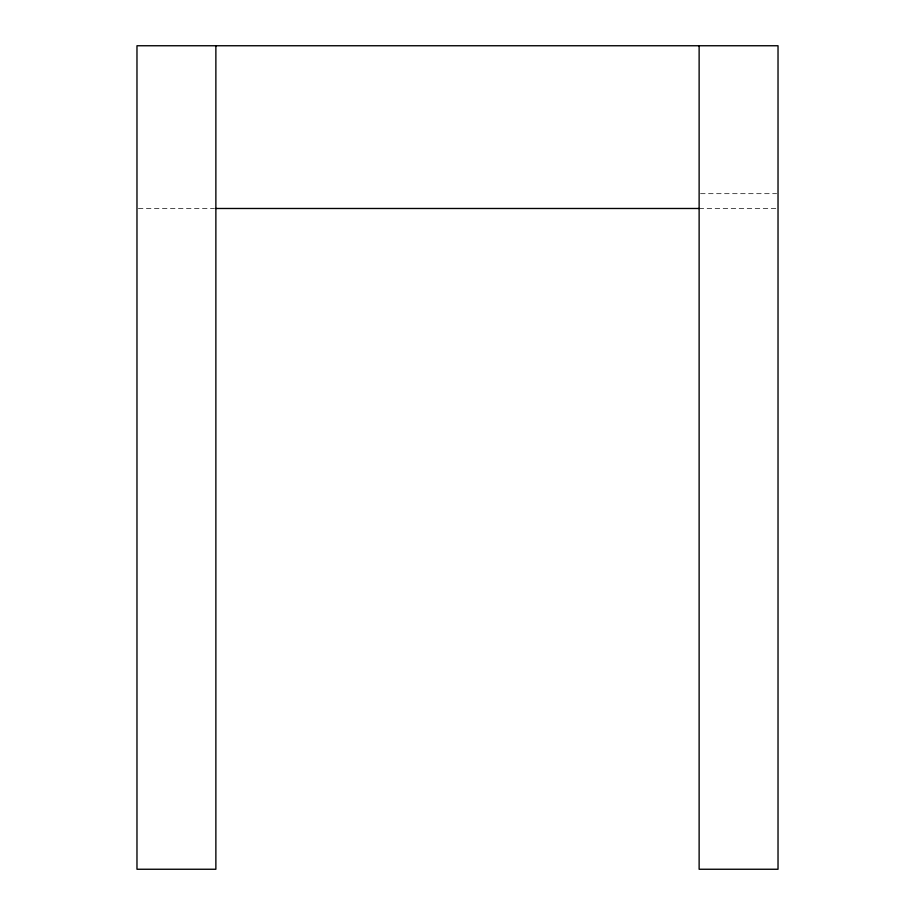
<?xml version="1.0" encoding="UTF-8"?>
<svg xmlns="http://www.w3.org/2000/svg" width="915" height="915" viewBox="0 0 915 915"><rect width="100%" height="100%" fill="white"/><g stroke="black" fill="none" stroke-linecap="round" stroke-linejoin="round"><path stroke-width="0.69" stroke-dasharray="4.58 3.43" d="M700.535 193.683L776.618 193.683M138.382 208.483L214.465 208.483M699.129 208.483L776.618 208.483"/><path stroke-width="1.37" d="M215.871 208.483L699.129 208.483M699.129 45.75L699.129 869.25L778.024 869.25L778.024 45.75L136.976 45.75L136.976 869.25L215.871 869.25L215.871 45.75"/></g></svg>
